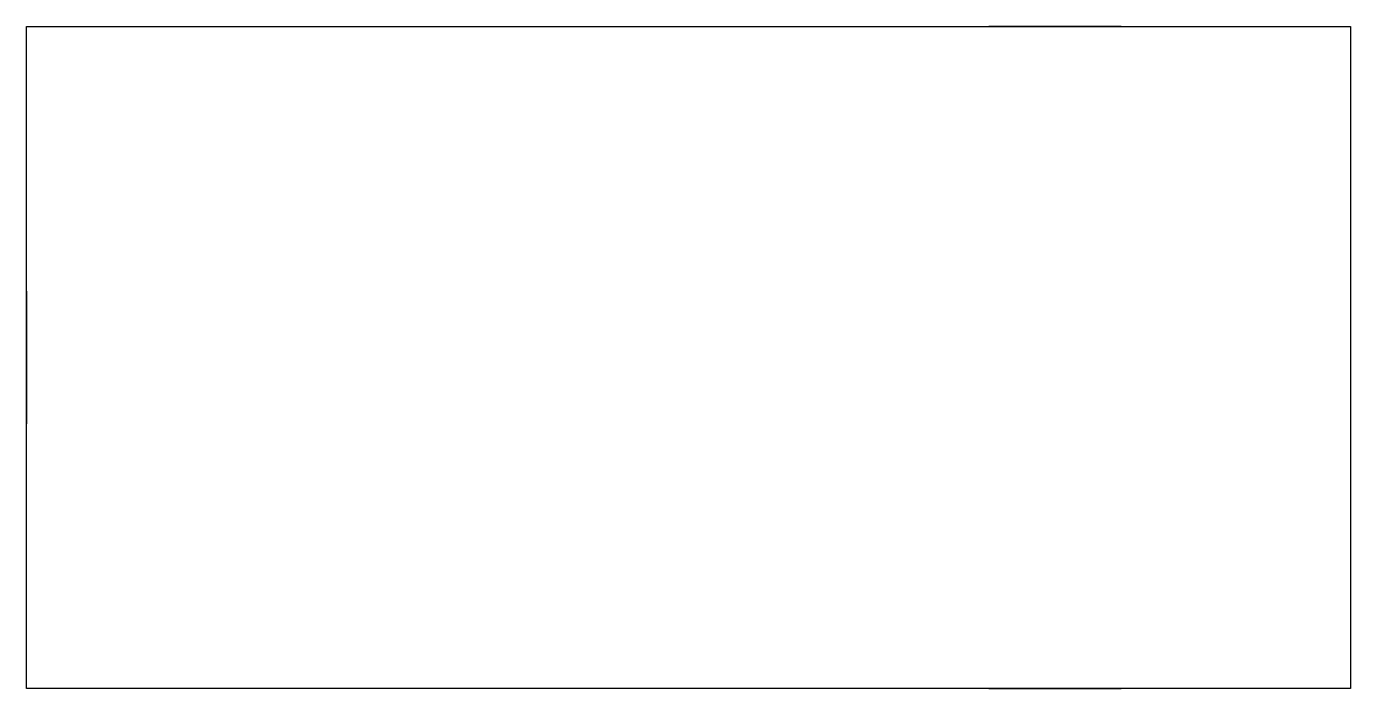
# Model space of a CAD drawing. Header units: metres. Extents: x 0 to 100, y -25 to 25.
import ezdxf

# ---------------------------------------------------------------- set-up
doc = ezdxf.new("R2010")
doc.units = ezdxf.units.M

msp = doc.modelspace()

# ---------------------------------------------------------------- linework, layer by layer
at = {"layer": 'front'}
for points in [[(100, -25), (0, -25), (0, 25), (100, 25)], [(100, -25), (0, -25), (0, 25), (100, 25)], [(82.6736, 25), (72.6736, 25)], [(0, -5), (0, 5)], [(82.6736, -25), (72.6736, -25)]]:
    msp.add_lwpolyline(points, close=True, dxfattribs=at)

doc.saveas('drawing.dxf')
